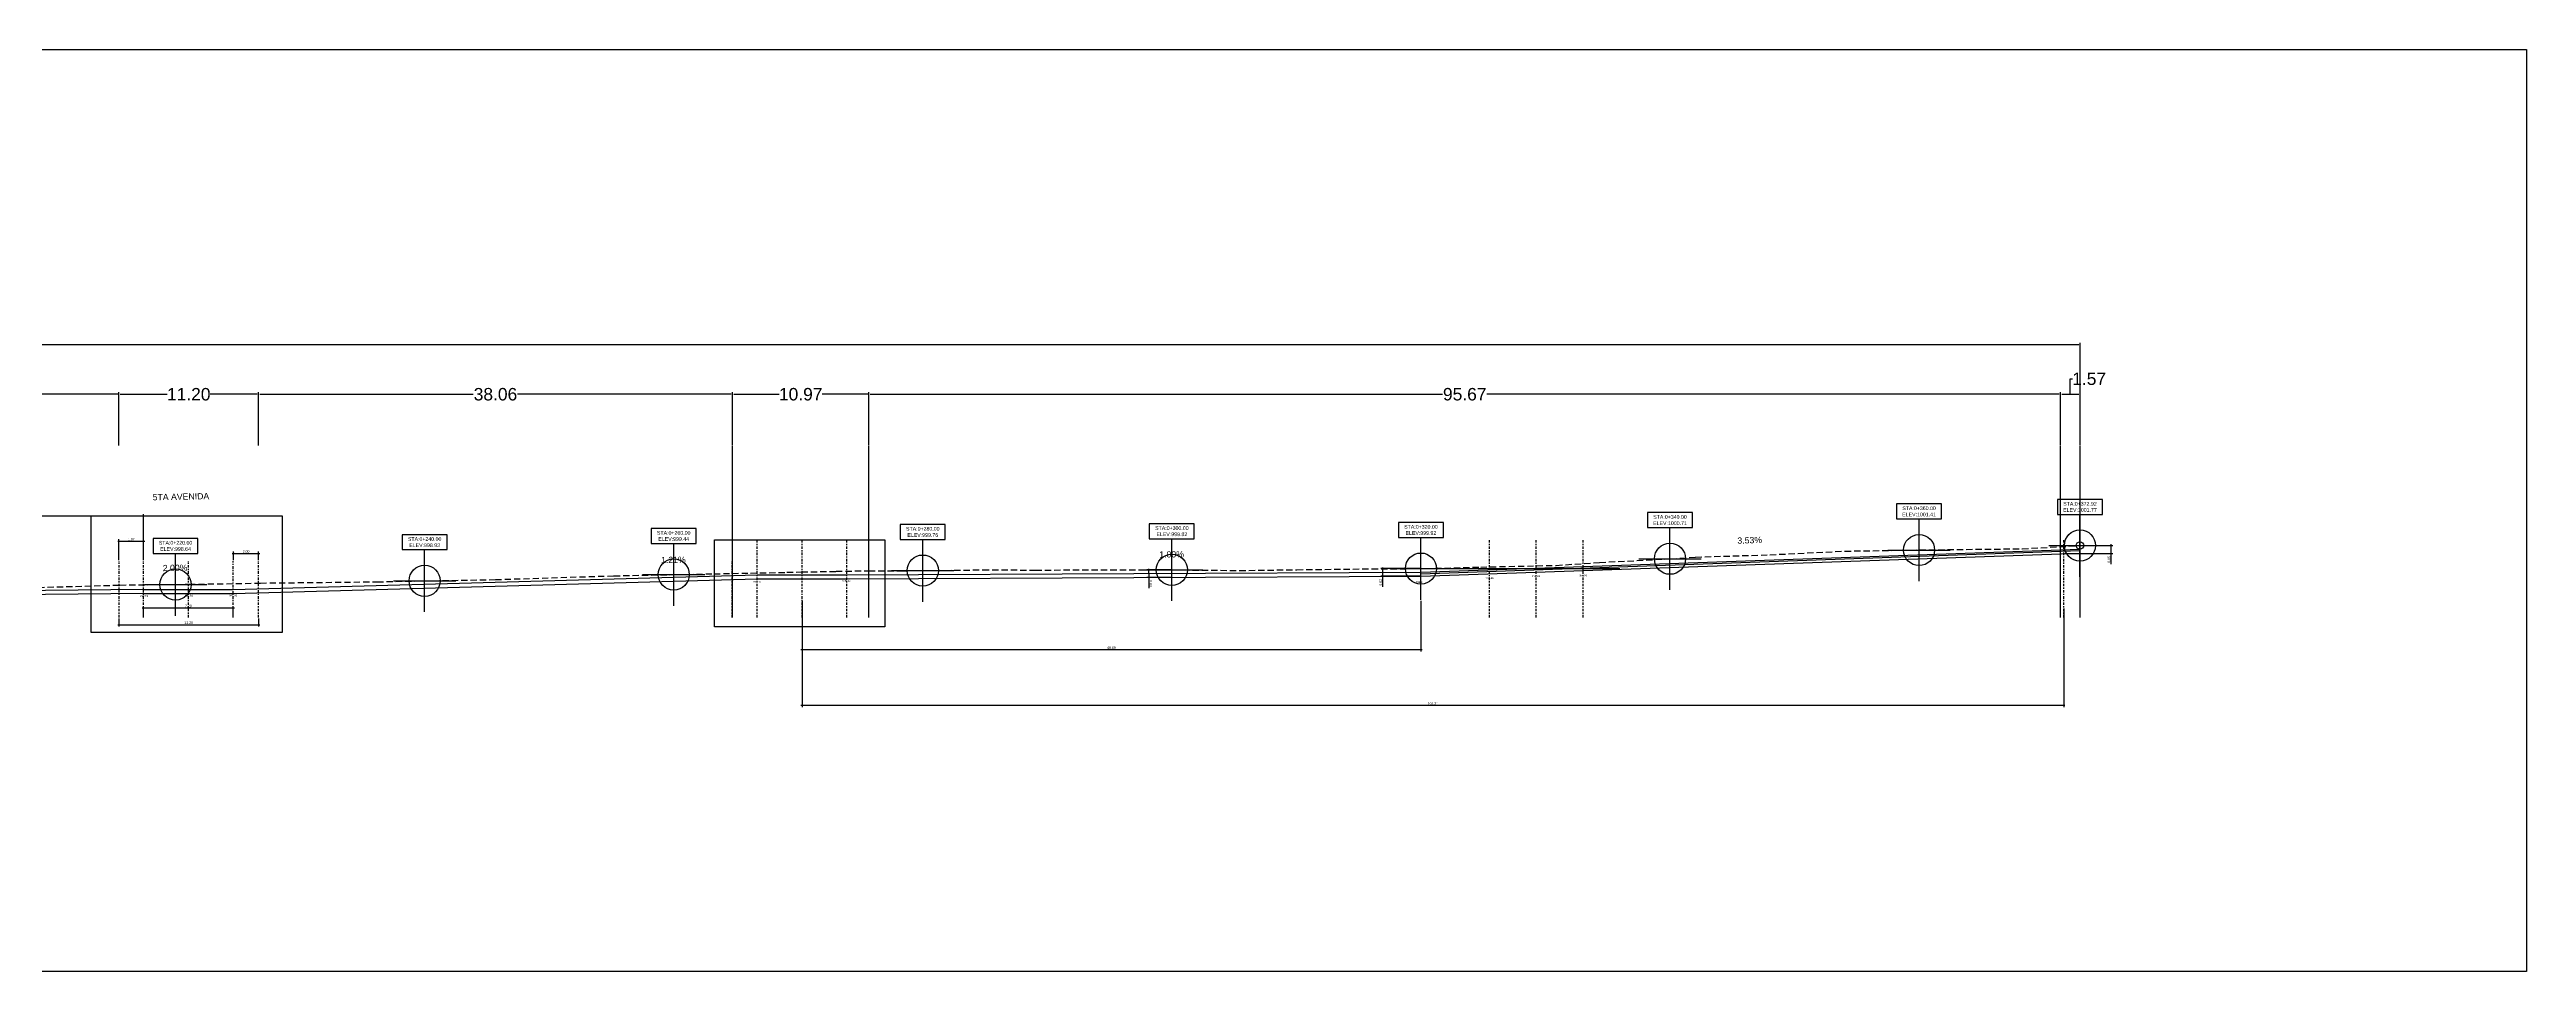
# Model space of a CAD drawing. Header units: metres. Extents: x -977055 to 805873, y -1033982 to 242021.
# Drawn here: x 1571.4 to 1770.3, y 959.3 to 1033.3 of the extents above; entities that cross this region are included whole.
import ezdxf

# ---------------------------------------------------------------- set-up
doc = ezdxf.new("R2010")
doc.units = ezdxf.units.M
doc.header["$PDMODE"] = 32
doc.header["$PDSIZE"] = 1.5
doc.linetypes.add('CENTRO1', pattern=[0.44, 0.2, -0.08, 0.08, -0.08])
doc.linetypes.add('DASHED', pattern=[0.75, 0.5, -0.25])
for name, color, linetype in [('12-CONDICIONES EXISTENTES', 2, 'Continuous'), ('C-ROAD-PROF', 1, 'DASHED'), ('C-ROAD-PROF-PROP', 150, 'Continuous'), ('C-ROAD-PROF-TEXT', 11, 'Continuous'), ('linea 1', 1, 'Continuous'), ('PUNTOS V', 4, 'Continuous')]:
    doc.layers.add(name, color=color, linetype=linetype)
doc.styles.add('CITY2', font='stylu.ttf', dxfattribs={"height": 0.2})
doc.styles.get("Standard").update_dxf_attribs({"font": 'arial.ttf'})
doc.dimstyles.new('Copia(2) de Standard', dxfattribs={"dimtxt": 1, "dimasz": 0.1, "dimexe": 0.18, "dimexo": 0.0625, "dimgap": 0.09, "dimtad": 0, "dimtih": 1, "dimtoh": 1, "dimzin": 0, "dimdsep": 46, "dimtxsty": 'Standard', "dimcen": 0.09, "dimadec": 0, "dimazin": 0, "dimtfac": 1, "dimtofl": 0, "dimtmove": 0, "dimatfit": 3, "dimfxl": 1, "dimtolj": 1, "dimtzin": 0, "dimarcsym": 0})
doc.dimstyles.new('COTAS2', dxfattribs={"dimtxt": 0.02, "dimasz": 0.1, "dimexe": 0.15, "dimexo": 0.08, "dimgap": 0.05, "dimtad": 1, "dimzin": 0, "dimdsep": 46, "dimtxsty": 'CITY2', "dimblk": 'ARCHTICK', "dimcen": 1, "dimdle": 0.1, "dimclrd": 1, "dimclre": 1, "dimclrt": 2, "dimadec": 0, "dimazin": 0, "dimtfac": 1, "dimtofl": 0, "dimtmove": 0, "dimatfit": 3, "dimldrblk": 'ARCHTICK', "dimfxl": 0.18, "dimtolj": 1, "dimtzin": 0, "dimarcsym": 0})

# ---------------------------------------------------------------- blocks, each defined once
blk = doc.blocks.new('*U2844')
at = {"layer": 'C-ROAD-PROF', "color": 1, "linetype": 'DASHED', "lineweight": -3}
for p, q in [((1762.1, 1201.28), (1766.5, 1201.4)), ((1766.5, 1201.4), (1772.57, 1201.54)), ((1772.57, 1201.54), (1776.05, 1201.77)), ((1776.05, 1201.77), (1781.73, 1202.07)), ((1776.05, 1201.77), (1776.05, 1201.77)), ((1781.73, 1202.07), (1783.76, 1202.2)), ((1783.76, 1202.2), (1789.72, 1202.39)), ((1789.72, 1202.39), (1795.74, 1202.68)), ((1795.74, 1202.68), (1801.74, 1202.78)), ((1801.74, 1202.78), (1809.94, 1202.87)), ((1809.94, 1202.87), (1809.94, 1202.87)), ((1809.94, 1202.87), (1809.96, 1202.87)), ((1809.96, 1202.87), (1809.98, 1202.87)), ((1809.98, 1202.87), (1814.62, 1203.13)), ((1607.98, 1199.29), (1613.56, 1199.34)), ((1613.56, 1199.34), (1619.16, 1199.35)), ((1619.16, 1199.35), (1628.66, 1199.46)), ((1628.66, 1199.46), (1638.16, 1199.55)), ((1638.16, 1199.55), (1647.67, 1199.69)), ((1647.67, 1199.69), (1657.11, 1199.95)), ((1657.11, 1199.95), (1657.17, 1199.95)), ((1657.17, 1199.95), (1657.23, 1199.96)), ((1657.23, 1199.96), (1662.78, 1200.02)), ((1662.78, 1200.02), (1668.23, 1200.11)), ((1668.23, 1200.11), (1668.37, 1200.12)), ((1668.37, 1200.12), (1668.51, 1200.12)), ((1668.51, 1200.12), (1677.89, 1200.22)), ((1677.89, 1200.22), (1687.38, 1200.4)), ((1687.38, 1200.4), (1696.89, 1200.7)), ((1696.89, 1200.7), (1702.02, 1200.8)), ((1702.02, 1200.8), (1704.94, 1200.86)), ((1704.94, 1200.86), (1706.41, 1200.89)), ((1706.41, 1200.89), (1707.87, 1200.92)), ((1707.87, 1200.92), (1710.79, 1200.98)), ((1710.79, 1200.98), (1711.96, 1201.01)), ((1711.96, 1201.01), (1714.74, 1201.06)), ((1714.74, 1201.06), (1717.37, 1201.11)), ((1717.37, 1201.11), (1717.37, 1201.11)), ((1717.37, 1201.11), (1720, 1201.11)), ((1720, 1201.11), (1721.97, 1201.12)), ((1721.97, 1201.12), (1726.53, 1201.18)), ((1726.53, 1201.18), (1730.75, 1201.16)), ((1730.75, 1201.16), (1736.78, 1201.18)), ((1736.78, 1201.18), (1741.11, 1201.18)), ((1741.11, 1201.18), (1747.13, 1201.13)), ((1747.13, 1201.13), (1751.74, 1201.19)), ((1751.74, 1201.19), (1757.77, 1201.26)), ((1757.77, 1201.26), (1762.1, 1201.28)), ((1441.72, 1197.77), (1441.91, 1197.77)), ((1441.91, 1197.77), (1447.93, 1197.98)), ((1447.93, 1197.98), (1456.25, 1198.27)), ((1456.25, 1198.27), (1461.85, 1198.39)), ((1461.85, 1198.39), (1466.9, 1198.48)), ((1466.9, 1198.48), (1470.4, 1198.76)), ((1470.4, 1198.76), (1477.4, 1198.73)), ((1477.4, 1198.73), (1486.18, 1198.8)), ((1486.18, 1198.8), (1491.56, 1198.78)), ((1491.56, 1198.78), (1496.94, 1198.75)), ((1496.94, 1198.75), (1505.71, 1198.82)), ((1505.71, 1198.82), (1508.97, 1199.04)), ((1508.97, 1199.04), (1509.56, 1199.08)), ((1509.56, 1199.08), (1510.16, 1199.08)), ((1510.16, 1199.08), (1515.21, 1199.05)), ((1515.21, 1199.05), (1520.18, 1199.05)), ((1520.18, 1199.05), (1520.79, 1199.05)), ((1520.79, 1199.05), (1521.39, 1199.05)), ((1521.39, 1199.05), (1530.28, 1198.98)), ((1530.28, 1198.98), (1539.76, 1198.88)), ((1539.76, 1198.88), (1549.29, 1198.85)), ((1549.29, 1198.85), (1559.25, 1198.83)), ((1559.25, 1198.83), (1564.36, 1198.92)), ((1559.25, 1198.83), (1559.25, 1198.83)), ((1564.36, 1198.92), (1569.9, 1198.97)), ((1569.9, 1198.97), (1569.96, 1198.97)), ((1569.96, 1198.97), (1569.96, 1198.97)), ((1569.96, 1198.97), (1569.97, 1198.97)), ((1569.97, 1198.97), (1570.03, 1198.97)), ((1570.03, 1198.97), (1579.48, 1199)), ((1579.48, 1199), (1588.96, 1199)), ((1588.96, 1199), (1598.47, 1199.17)), ((1598.47, 1199.17), (1607.98, 1199.29))]:
    blk.add_line(p, q, dxfattribs=at)
blk = doc.blocks.new('*U2856')
at = {"layer": 'C-ROAD-PROF-TEXT', "color": 11, "linetype": 'Continuous', "lineweight": -3}
for p, q in [((1659.89, 1203.7), (1659.89, 1202.5)), ((1663.5, 1203.7), (1659.89, 1203.7)), ((1663.5, 1202.5), (1663.5, 1203.7)), ((1659.89, 1202.5), (1663.5, 1202.5)), ((1661.7, 1197.5), (1661.7, 1202.5)), ((1659.2, 1200), (1664.2, 1200))]:
    blk.add_line(p, q, dxfattribs=at)
blk.add_circle((1661.7, 1200), 1.25, dxfattribs=at)
at = {"layer": 'C-ROAD-PROF-TEXT', "color": 11, "linetype": 'Continuous', "lineweight": -3, "insert": (1661.7, 1202.7), "char_height": 0.3, "attachment_point": 8}
blk.add_mtext('STA:0+220.00\\PELEV:998.64', dxfattribs=at)
blk = doc.blocks.new('*U2857')
at = {"layer": 'C-ROAD-PROF-TEXT', "color": 11, "linetype": 'Continuous', "lineweight": -3}
for p, q in [((1679.89, 1204), (1679.89, 1202.8)), ((1683.5, 1204), (1679.89, 1204)), ((1683.5, 1202.8), (1683.5, 1204)), ((1679.89, 1202.8), (1683.5, 1202.8)), ((1681.7, 1197.8), (1681.7, 1202.8)), ((1679.2, 1200.3), (1684.2, 1200.3))]:
    blk.add_line(p, q, dxfattribs=at)
blk.add_circle((1681.7, 1200.3), 1.25, dxfattribs=at)
at = {"layer": 'C-ROAD-PROF-TEXT', "color": 11, "linetype": 'Continuous', "lineweight": -3, "insert": (1681.7, 1203), "char_height": 0.3, "attachment_point": 8}
blk.add_mtext('STA:0+240.00\\PELEV:998.93', dxfattribs=at)
blk = doc.blocks.new('*U2858')
at = {"layer": 'C-ROAD-PROF-TEXT', "color": 11, "linetype": 'Continuous', "lineweight": -3}
for p, q in [((1699.89, 1204.5), (1699.89, 1203.3)), ((1703.5, 1204.5), (1699.89, 1204.5)), ((1699.89, 1203.3), (1703.5, 1203.3)), ((1701.7, 1198.3), (1701.7, 1203.3)), ((1703.5, 1203.3), (1703.5, 1204.5)), ((1699.2, 1200.8), (1704.2, 1200.8))]:
    blk.add_line(p, q, dxfattribs=at)
blk.add_circle((1701.7, 1200.8), 1.25, dxfattribs=at)
at = {"layer": 'C-ROAD-PROF-TEXT', "color": 11, "linetype": 'Continuous', "lineweight": -3, "insert": (1701.7, 1203.5), "char_height": 0.3, "attachment_point": 8}
blk.add_mtext('STA:0+260.00\\PELEV:999.44', dxfattribs=at)
blk = doc.blocks.new('*U2859')
at = {"layer": 'C-ROAD-PROF-TEXT', "color": 11, "linetype": 'Continuous', "lineweight": -3}
for p, q in [((1719.89, 1204.82), (1719.89, 1203.62)), ((1723.5, 1204.82), (1719.89, 1204.82)), ((1719.89, 1203.62), (1723.5, 1203.62)), ((1721.7, 1198.62), (1721.7, 1203.62)), ((1723.5, 1203.62), (1723.5, 1204.82)), ((1719.2, 1201.12), (1724.2, 1201.12))]:
    blk.add_line(p, q, dxfattribs=at)
blk.add_circle((1721.7, 1201.12), 1.25, dxfattribs=at)
at = {"layer": 'C-ROAD-PROF-TEXT', "color": 11, "linetype": 'Continuous', "lineweight": -3, "insert": (1721.7, 1203.82), "char_height": 0.3, "attachment_point": 8}
blk.add_mtext('STA:0+280.00\\PELEV:999.76', dxfattribs=at)
blk = doc.blocks.new('*U2860')
at = {"layer": 'C-ROAD-PROF-TEXT', "color": 11, "linetype": 'Continuous', "lineweight": -3}
for p, q in [((1739.89, 1204.88), (1739.89, 1203.68)), ((1743.5, 1204.88), (1739.89, 1204.88)), ((1739.89, 1203.68), (1743.5, 1203.68)), ((1741.7, 1198.68), (1741.7, 1203.68)), ((1743.5, 1203.68), (1743.5, 1204.88)), ((1739.2, 1201.18), (1744.2, 1201.18))]:
    blk.add_line(p, q, dxfattribs=at)
blk.add_circle((1741.7, 1201.18), 1.25, dxfattribs=at)
at = {"layer": 'C-ROAD-PROF-TEXT', "color": 11, "linetype": 'Continuous', "lineweight": -3, "insert": (1741.7, 1203.88), "char_height": 0.3, "attachment_point": 8}
blk.add_mtext('STA:0+300.00\\PELEV:999.82', dxfattribs=at)
blk = doc.blocks.new('*U2861')
at = {"layer": 'C-ROAD-PROF-TEXT', "color": 11, "linetype": 'Continuous', "lineweight": -3}
for p, q in [((1759.89, 1204.98), (1759.89, 1203.78)), ((1763.5, 1204.98), (1759.89, 1204.98)), ((1759.89, 1203.78), (1763.5, 1203.78)), ((1761.7, 1198.78), (1761.7, 1203.78)), ((1763.5, 1203.78), (1763.5, 1204.98)), ((1759.2, 1201.28), (1764.2, 1201.28))]:
    blk.add_line(p, q, dxfattribs=at)
blk.add_circle((1761.7, 1201.28), 1.25, dxfattribs=at)
at = {"layer": 'C-ROAD-PROF-TEXT', "color": 11, "linetype": 'Continuous', "lineweight": -3, "insert": (1761.7, 1203.98), "char_height": 0.3, "attachment_point": 8}
blk.add_mtext('STA:0+320.00\\PELEV:999.92', dxfattribs=at)
blk = doc.blocks.new('*U2862')
at = {"layer": 'C-ROAD-PROF-TEXT', "color": 11, "linetype": 'Continuous', "lineweight": -3}
for p, q in [((1779.89, 1205.77), (1779.89, 1204.57)), ((1783.5, 1205.77), (1779.89, 1205.77)), ((1783.5, 1204.57), (1783.5, 1205.77)), ((1779.89, 1204.57), (1783.5, 1204.57)), ((1781.7, 1199.57), (1781.7, 1204.57)), ((1779.2, 1202.07), (1784.2, 1202.07))]:
    blk.add_line(p, q, dxfattribs=at)
blk.add_circle((1781.7, 1202.07), 1.25, dxfattribs=at)
at = {"layer": 'C-ROAD-PROF-TEXT', "color": 11, "linetype": 'Continuous', "lineweight": -3, "insert": (1781.7, 1204.77), "char_height": 0.3, "attachment_point": 8}
blk.add_mtext('STA:0+340.00\\PELEV:1000.71', dxfattribs=at)
blk = doc.blocks.new('*U2863')
at = {"layer": 'C-ROAD-PROF-TEXT', "color": 11, "linetype": 'Continuous', "lineweight": -3}
for p, q in [((1799.89, 1206.47), (1799.89, 1205.27)), ((1803.5, 1206.47), (1799.89, 1206.47)), ((1803.5, 1205.27), (1803.5, 1206.47)), ((1799.89, 1205.27), (1803.5, 1205.27)), ((1801.7, 1200.27), (1801.7, 1205.27)), ((1799.2, 1202.77), (1804.2, 1202.77))]:
    blk.add_line(p, q, dxfattribs=at)
blk.add_circle((1801.7, 1202.77), 1.25, dxfattribs=at)
at = {"layer": 'C-ROAD-PROF-TEXT', "color": 11, "linetype": 'Continuous', "lineweight": -3, "insert": (1801.7, 1205.47), "char_height": 0.3, "attachment_point": 8}
blk.add_mtext('STA:0+360.00\\PELEV:1001.41', dxfattribs=at)
blk = doc.blocks.new('*U2864')
at = {"layer": 'C-ROAD-PROF-TEXT', "color": 11, "linetype": 'Continuous', "lineweight": -3}
for p, q in [((1812.81, 1206.83), (1812.81, 1205.63)), ((1816.42, 1206.83), (1812.81, 1206.83)), ((1812.81, 1205.63), (1816.42, 1205.63)), ((1814.62, 1200.63), (1814.62, 1205.63)), ((1816.42, 1205.63), (1816.42, 1206.83)), ((1812.12, 1203.13), (1817.12, 1203.13))]:
    blk.add_line(p, q, dxfattribs=at)
blk.add_circle((1814.62, 1203.13), 1.25, dxfattribs=at)
at = {"layer": 'C-ROAD-PROF-TEXT', "color": 11, "linetype": 'Continuous', "lineweight": -3, "insert": (1814.62, 1205.83), "char_height": 0.3, "attachment_point": 8}
blk.add_mtext('STA:0+372.92\\PELEV:1001.77', dxfattribs=at)
blk = doc.blocks.new('*D2870')
at = {"layer": 'Defpoints', "color": 0, "transparency": 16777216}
for p in [(1576.97, 1005.63), (1538.97, 1001.46), (1576.97, 1001.46)]:
    blk.add_point(p, dxfattribs=at)
at = {"layer": 'linea 1', "color": 0, "lineweight": -2, "transparency": 16777216}
for p, q in [((1538.97, 1001.52), (1538.97, 1005.81)), ((1539.07, 1005.63), (1556.19, 1005.63)), ((1576.87, 1005.63), (1559.74, 1005.63)), ((1576.97, 1001.52), (1576.97, 1005.81))]:
    blk.add_line(p, q, dxfattribs=at)
at = {"layer": 'linea 1', "color": 0, "transparency": 16777216}
for points in [[(1539.07, 1005.64), (1539.07, 1005.61), (1538.97, 1005.63)], [(1576.87, 1005.64), (1576.87, 1005.61), (1576.97, 1005.63)]]:
    blk.add_solid(points, dxfattribs=at)
at = {"layer": 'linea 1', "color": 0, "transparency": 16777216, "insert": (1557.97, 1005.63), "char_height": 1, "attachment_point": 5}
blk.add_mtext('\\A1;38.00', dxfattribs=at)
blk = doc.blocks.new('*D2871')
at = {"layer": 'Defpoints', "color": 0, "transparency": 16777216}
for p in [(1588.17, 1005.63), (1576.97, 1001.46), (1588.17, 1001.46)]:
    blk.add_point(p, dxfattribs=at)
at = {"layer": 'linea 1', "color": 0, "lineweight": -2, "transparency": 16777216}
for p, q in [((1576.97, 1001.52), (1576.97, 1005.81)), ((1577.07, 1005.63), (1580.84, 1005.63)), ((1588.07, 1005.63), (1584.3, 1005.63)), ((1588.17, 1001.52), (1588.17, 1005.81))]:
    blk.add_line(p, q, dxfattribs=at)
at = {"layer": 'linea 1', "color": 0, "transparency": 16777216}
for points in [[(1577.07, 1005.64), (1577.07, 1005.61), (1576.97, 1005.63)], [(1588.07, 1005.64), (1588.07, 1005.61), (1588.17, 1005.63)]]:
    blk.add_solid(points, dxfattribs=at)
at = {"layer": 'linea 1', "color": 0, "transparency": 16777216, "insert": (1582.57, 1005.63), "char_height": 1, "attachment_point": 5}
blk.add_mtext('\\A1;11.20', dxfattribs=at)
blk = doc.blocks.new('*D2872')
at = {"layer": 'Defpoints', "color": 0, "transparency": 16777216}
for p in [(1626.23, 1005.63), (1588.17, 1001.46), (1626.23, 1001.46)]:
    blk.add_point(p, dxfattribs=at)
at = {"layer": 'linea 1', "color": 0, "lineweight": -2, "transparency": 16777216}
for p, q in [((1588.17, 1001.52), (1588.17, 1005.81)), ((1588.27, 1005.63), (1605.42, 1005.63)), ((1626.13, 1005.63), (1608.98, 1005.63)), ((1626.23, 1001.52), (1626.23, 1005.81))]:
    blk.add_line(p, q, dxfattribs=at)
at = {"layer": 'linea 1', "color": 0, "transparency": 16777216}
for points in [[(1588.27, 1005.64), (1588.27, 1005.61), (1588.17, 1005.63)], [(1626.13, 1005.64), (1626.13, 1005.61), (1626.23, 1005.63)]]:
    blk.add_solid(points, dxfattribs=at)
at = {"layer": 'linea 1', "color": 0, "transparency": 16777216, "insert": (1607.2, 1005.63), "char_height": 1, "attachment_point": 5}
blk.add_mtext('\\A1;38.06', dxfattribs=at)
blk = doc.blocks.new('*D2873')
at = {"layer": 'Defpoints', "color": 0, "transparency": 16777216}
for p in [(1637.19, 1005.63), (1626.23, 1001.46), (1637.19, 1001.46)]:
    blk.add_point(p, dxfattribs=at)
at = {"layer": 'linea 1', "color": 0, "lineweight": -2, "transparency": 16777216}
for p, q in [((1626.23, 1001.52), (1626.23, 1005.81)), ((1626.33, 1005.63), (1629.98, 1005.63)), ((1637.09, 1005.63), (1633.44, 1005.63)), ((1637.19, 1001.52), (1637.19, 1005.81))]:
    blk.add_line(p, q, dxfattribs=at)
at = {"layer": 'linea 1', "color": 0, "transparency": 16777216}
for points in [[(1626.33, 1005.64), (1626.33, 1005.61), (1626.23, 1005.63)], [(1637.09, 1005.64), (1637.09, 1005.61), (1637.19, 1005.63)]]:
    blk.add_solid(points, dxfattribs=at)
at = {"layer": 'linea 1', "color": 0, "transparency": 16777216, "insert": (1631.71, 1005.63), "char_height": 1, "attachment_point": 5}
blk.add_mtext('\\A1;10.97', dxfattribs=at)
blk = doc.blocks.new('*D2874')
at = {"layer": 'Defpoints', "color": 0, "transparency": 16777216}
for p in [(1732.87, 1005.63), (1637.19, 1001.46), (1732.87, 1001.46)]:
    blk.add_point(p, dxfattribs=at)
at = {"layer": 'linea 1', "color": 0, "lineweight": -2, "transparency": 16777216}
for p, q in [((1637.19, 1001.52), (1637.19, 1005.81)), ((1637.29, 1005.63), (1683.25, 1005.63)), ((1732.77, 1005.63), (1686.81, 1005.63)), ((1732.87, 1001.52), (1732.87, 1005.81))]:
    blk.add_line(p, q, dxfattribs=at)
at = {"layer": 'linea 1', "color": 0, "transparency": 16777216}
for points in [[(1637.29, 1005.64), (1637.29, 1005.61), (1637.19, 1005.63)], [(1732.77, 1005.64), (1732.77, 1005.61), (1732.87, 1005.63)]]:
    blk.add_solid(points, dxfattribs=at)
at = {"layer": 'linea 1', "color": 0, "transparency": 16777216, "insert": (1685.03, 1005.63), "char_height": 1, "attachment_point": 5}
blk.add_mtext('\\A1;95.67', dxfattribs=at)
blk = doc.blocks.new('*D2875')
at = {"layer": 'Defpoints', "color": 0, "transparency": 16777216}
for p in [(1734.44, 1005.63), (1732.87, 1001.46), (1734.44, 1001.46)]:
    blk.add_point(p, dxfattribs=at)
at = {"layer": 'linea 1', "color": 0, "lineweight": -2, "transparency": 16777216}
for p, q in [((1733.65, 1005.63), (1733.65, 1006.87)), ((1733.65, 1006.87), (1733.83, 1006.87)), ((1732.87, 1001.52), (1732.87, 1005.81)), ((1732.97, 1005.63), (1734.34, 1005.63)), ((1734.44, 1001.52), (1734.44, 1005.81))]:
    blk.add_line(p, q, dxfattribs=at)
at = {"layer": 'linea 1', "color": 0, "transparency": 16777216}
for points in [[(1732.97, 1005.64), (1732.97, 1005.61), (1732.87, 1005.63)], [(1734.34, 1005.64), (1734.34, 1005.61), (1734.44, 1005.63)]]:
    blk.add_solid(points, dxfattribs=at)
at = {"layer": 'linea 1', "color": 0, "transparency": 16777216, "insert": (1735.17, 1006.87), "char_height": 1, "attachment_point": 5}
blk.add_mtext('\\A1;1.57', dxfattribs=at)
blk = doc.blocks.new('*D2876')
at = {"layer": 'Defpoints', "color": 0, "transparency": 16777216}
for p in [(1734.44, 1009.59), (1361.51, 1001.46), (1734.44, 1001.46)]:
    blk.add_point(p, dxfattribs=at)
at = {"layer": 'linea 1', "color": 0, "lineweight": -2, "transparency": 16777216}
for p, q in [((1361.51, 1001.52), (1361.51, 1009.77)), ((1361.61, 1009.59), (1545.81, 1009.59)), ((1734.34, 1009.59), (1550.14, 1009.59)), ((1734.44, 1001.52), (1734.44, 1009.77))]:
    blk.add_line(p, q, dxfattribs=at)
at = {"layer": 'linea 1', "color": 0, "transparency": 16777216}
for points in [[(1361.61, 1009.61), (1361.61, 1009.58), (1361.51, 1009.59)], [(1734.34, 1009.61), (1734.34, 1009.58), (1734.44, 1009.59)]]:
    blk.add_solid(points, dxfattribs=at)
at = {"layer": 'linea 1', "color": 0, "transparency": 16777216, "insert": (1547.97, 1009.59), "char_height": 1, "attachment_point": 5}
blk.add_mtext('\\A1;372.93', dxfattribs=at)
blk = doc.blocks.new('_ArchTick')
at = {"color": 0, "linetype": 'ByBlock', "const_width": 0.15}
blk.add_lwpolyline([(-0.5, -0.5), (0.5, 0.5)], dxfattribs=at)
blk = doc.blocks.new('*D3836')
at = {"layer": 'Defpoints', "color": 0, "transparency": 16777216}
for p in [(1576.97, 987.72), (1588.17, 987.72), (1588.17, 987.14)]:
    blk.add_point(p, dxfattribs=at)
at = {"layer": 'PUNTOS V', "color": 1, "lineweight": -2, "transparency": 16777216}
blk.add_line((1576.87, 987.14), (1588.27, 987.14), dxfattribs=at)
at = {"layer": 'PUNTOS V', "color": 1, "linetype": 'Continuous', "lineweight": -2, "transparency": 16777216}
for p, q in [((1576.97, 987.64), (1576.97, 986.99)), ((1588.17, 987.64), (1588.17, 986.99))]:
    blk.add_line(p, q, dxfattribs=at)
at = {"layer": 'PUNTOS V', "color": 1, "lineweight": -2, "transparency": 16777216, "xscale": 0.1, "yscale": 0.1, "zscale": 0.1, "rotation": 180}
blk.add_blockref('_ArchTick', (1576.97, 987.14), dxfattribs=at)
at = {"layer": 'PUNTOS V', "color": 1, "lineweight": -2, "transparency": 16777216, "xscale": 0.1, "yscale": 0.1, "zscale": 0.1}
blk.add_blockref('_ArchTick', (1588.17, 987.14), dxfattribs=at)
at = {"layer": 'PUNTOS V', "color": 2, "transparency": 16777216, "insert": (1582.57, 987.3), "char_height": 0.2, "attachment_point": 5, "style": 'CITY2'}
blk.add_mtext('\\A1;11.20', dxfattribs=at)
blk = doc.blocks.new('*D3837')
at = {"layer": 'Defpoints', "color": 0, "transparency": 16777216}
for p in [(1578.94, 993.84), (1576.97, 992.25), (1578.94, 992.25)]:
    blk.add_point(p, dxfattribs=at)
at = {"layer": 'PUNTOS V', "color": 1, "lineweight": -2, "transparency": 16777216}
blk.add_line((1576.87, 993.84), (1579.04, 993.84), dxfattribs=at)
at = {"layer": 'PUNTOS V', "color": 1, "linetype": 'Continuous', "lineweight": -2, "transparency": 16777216}
for p, q in [((1576.97, 992.33), (1576.97, 993.99)), ((1578.94, 992.33), (1578.94, 993.99))]:
    blk.add_line(p, q, dxfattribs=at)
at = {"layer": 'PUNTOS V', "color": 1, "lineweight": -2, "transparency": 16777216, "xscale": 0.1, "yscale": 0.1, "zscale": 0.1, "rotation": 180}
blk.add_blockref('_ArchTick', (1576.97, 993.84), dxfattribs=at)
at = {"layer": 'PUNTOS V', "color": 1, "lineweight": -2, "transparency": 16777216, "xscale": 0.1, "yscale": 0.1, "zscale": 0.1}
blk.add_blockref('_ArchTick', (1578.94, 993.84), dxfattribs=at)
at = {"layer": 'PUNTOS V', "color": 2, "transparency": 16777216, "insert": (1577.96, 994), "char_height": 0.2, "attachment_point": 5, "style": 'CITY2'}
blk.add_mtext('\\A1;1.97', dxfattribs=at)
blk = doc.blocks.new('*D3838')
at = {"layer": 'Defpoints', "color": 0, "transparency": 16777216}
for p in [(1588.17, 992.86), (1586.17, 992.25), (1588.17, 992.25)]:
    blk.add_point(p, dxfattribs=at)
at = {"layer": 'PUNTOS V', "color": 1, "lineweight": -2, "transparency": 16777216}
blk.add_line((1586.07, 992.86), (1588.27, 992.86), dxfattribs=at)
at = {"layer": 'PUNTOS V', "color": 1, "linetype": 'Continuous', "lineweight": -2, "transparency": 16777216}
for p, q in [((1586.17, 992.33), (1586.17, 993.01)), ((1588.17, 992.33), (1588.17, 993.01))]:
    blk.add_line(p, q, dxfattribs=at)
at = {"layer": 'PUNTOS V', "color": 1, "lineweight": -2, "transparency": 16777216, "xscale": 0.1, "yscale": 0.1, "zscale": 0.1, "rotation": 180}
blk.add_blockref('_ArchTick', (1586.17, 992.86), dxfattribs=at)
at = {"layer": 'PUNTOS V', "color": 1, "lineweight": -2, "transparency": 16777216, "xscale": 0.1, "yscale": 0.1, "zscale": 0.1}
blk.add_blockref('_ArchTick', (1588.17, 992.86), dxfattribs=at)
at = {"layer": 'PUNTOS V', "color": 2, "transparency": 16777216, "insert": (1587.17, 993.02), "char_height": 0.2, "attachment_point": 5, "style": 'CITY2'}
blk.add_mtext('\\A1;2.00', dxfattribs=at)
blk = doc.blocks.new('*D3840')
at = {"layer": 'Defpoints', "color": 0, "transparency": 16777216}
for p in [(1578.94, 987.72), (1586.14, 988.48), (1586.14, 987.72)]:
    blk.add_point(p, dxfattribs=at)
at = {"layer": 'PUNTOS V', "color": 1, "linetype": 'Continuous', "lineweight": -2, "transparency": 16777216}
for p, q in [((1578.94, 987.8), (1578.94, 988.63)), ((1586.14, 987.8), (1586.14, 988.63))]:
    blk.add_line(p, q, dxfattribs=at)
at = {"layer": 'PUNTOS V', "color": 1, "lineweight": -2, "transparency": 16777216}
blk.add_line((1578.84, 988.48), (1586.24, 988.48), dxfattribs=at)
at = {"layer": 'PUNTOS V', "color": 1, "lineweight": -2, "transparency": 16777216, "xscale": 0.1, "yscale": 0.1, "zscale": 0.1, "rotation": 180}
blk.add_blockref('_ArchTick', (1578.94, 988.48), dxfattribs=at)
at = {"layer": 'PUNTOS V', "color": 1, "lineweight": -2, "transparency": 16777216, "xscale": 0.1, "yscale": 0.1, "zscale": 0.1}
blk.add_blockref('_ArchTick', (1586.14, 988.48), dxfattribs=at)
at = {"layer": 'PUNTOS V', "color": 2, "transparency": 16777216, "insert": (1582.54, 988.64), "char_height": 0.2, "attachment_point": 5, "style": 'CITY2'}
blk.add_mtext('\\A1;7.20', dxfattribs=at)
blk = doc.blocks.new('*D3854')
at = {"layer": '12-CONDICIONES EXISTENTES', "color": 1, "lineweight": -2, "transparency": 16777216}
blk.add_line((1579.04, 995.86), (1536.88, 995.86), dxfattribs=at)
at = {"layer": '12-CONDICIONES EXISTENTES', "color": 1, "linetype": 'Continuous', "lineweight": -2, "transparency": 16777216}
for p, q in [((1536.98, 992.33), (1536.98, 996.01)), ((1578.94, 992.33), (1578.94, 996.01))]:
    blk.add_line(p, q, dxfattribs=at)
at = {"layer": 'Defpoints', "color": 0, "transparency": 16777216}
for p in [(1536.98, 995.86), (1536.98, 992.25), (1578.94, 992.25)]:
    blk.add_point(p, dxfattribs=at)
at = {"layer": '12-CONDICIONES EXISTENTES', "color": 1, "lineweight": -2, "transparency": 16777216, "xscale": 0.1, "yscale": 0.1, "zscale": 0.1, "rotation": 180}
blk.add_blockref('_ArchTick', (1536.98, 995.86), dxfattribs=at)
at = {"layer": '12-CONDICIONES EXISTENTES', "color": 1, "lineweight": -2, "transparency": 16777216, "xscale": 0.1, "yscale": 0.1, "zscale": 0.1}
blk.add_blockref('_ArchTick', (1578.94, 995.86), dxfattribs=at)
at = {"layer": '12-CONDICIONES EXISTENTES', "color": 2, "transparency": 16777216, "insert": (1557.96, 996.02), "char_height": 0.2, "attachment_point": 5, "style": 'CITY2'}
blk.add_mtext('\\A1;41.96', dxfattribs=at)
blk = doc.blocks.new('*D4580')
at = {"layer": '12-CONDICIONES EXISTENTES', "color": 1, "linetype": 'Continuous', "lineweight": -2, "transparency": 16777216}
for p, q in [((1661.43, 991.54), (1659.51, 991.53)), ((1661.43, 990.93), (1659.51, 990.93))]:
    blk.add_line(p, q, dxfattribs=at)
at = {"layer": '12-CONDICIONES EXISTENTES', "color": 1, "lineweight": -2, "transparency": 16777216}
for p, q in [((1659.65, 991.63), (1659.66, 990.93)), ((1659.66, 990.93), (1659.66, 990.06))]:
    blk.add_line(p, q, dxfattribs=at)
at = {"layer": 'Defpoints', "color": 0, "transparency": 16777216}
for p in [(1659.66, 990.93), (1661.51, 991.54), (1661.51, 990.94)]:
    blk.add_point(p, dxfattribs=at)
at = {"layer": '12-CONDICIONES EXISTENTES', "color": 1, "lineweight": -2, "transparency": 16777216, "xscale": 0.1, "yscale": 0.1, "zscale": 0.1}
for p, rotation in [((1659.66, 991.53), 90.25346800070959), ((1659.66, 990.93), 270.2534680007096)]:
    blk.add_blockref('_ArchTick', p, dxfattribs=dict(at, rotation=rotation))
at = {"layer": '12-CONDICIONES EXISTENTES', "color": 2, "transparency": 16777216, "insert": (1659.81, 990.44), "char_height": 0.2, "attachment_point": 5, "rotation": 270.2535, "style": 'CITY2'}
blk.add_mtext('\\A1;0.60', dxfattribs=at)
blk = doc.blocks.new('*D4581')
at = {"layer": '12-CONDICIONES EXISTENTES', "color": 1, "linetype": 'Continuous', "lineweight": -2, "transparency": 16777216}
for p, q in [((1681.43, 991.64), (1678.28, 991.64)), ((1681.43, 991.02), (1678.28, 991.02))]:
    blk.add_line(p, q, dxfattribs=at)
at = {"layer": '12-CONDICIONES EXISTENTES', "color": 1, "lineweight": -2, "transparency": 16777216}
for p, q in [((1678.43, 991.74), (1678.43, 991.02)), ((1678.43, 991.02), (1678.43, 990.17))]:
    blk.add_line(p, q, dxfattribs=at)
at = {"layer": 'Defpoints', "color": 0, "transparency": 16777216}
for p in [(1678.43, 991.02), (1681.51, 991.64), (1681.51, 991.02)]:
    blk.add_point(p, dxfattribs=at)
at = {"layer": '12-CONDICIONES EXISTENTES', "color": 1, "lineweight": -2, "transparency": 16777216, "xscale": 0.1, "yscale": 0.1, "zscale": 0.1}
for p, rotation in [((1678.43, 991.64), 90), ((1678.43, 991.02), 270)]:
    blk.add_blockref('_ArchTick', p, dxfattribs=dict(at, rotation=rotation))
at = {"layer": '12-CONDICIONES EXISTENTES', "color": 2, "transparency": 16777216, "insert": (1678.28, 990.54), "char_height": 0.2, "attachment_point": 5, "rotation": 90, "style": 'CITY2'}
blk.add_mtext('\\A1;0.62', dxfattribs=at)
blk = doc.blocks.new('*D5091')
at = {"color": 1, "linetype": 'Continuous', "lineweight": -2, "transparency": 16777216}
for p, q in [((1631.82, 989.06), (1631.82, 984.98)), ((1681.51, 989.06), (1681.51, 984.98))]:
    blk.add_line(p, q, dxfattribs=at)
at = {"color": 1, "lineweight": -2, "transparency": 16777216}
blk.add_line((1681.61, 985.13), (1631.72, 985.13), dxfattribs=at)
at = {"layer": 'Defpoints', "color": 0, "transparency": 16777216}
for p in [(1631.82, 989.14), (1681.51, 989.14), (1631.82, 985.13)]:
    blk.add_point(p, dxfattribs=at)
at = {"color": 1, "lineweight": -2, "transparency": 16777216, "xscale": 0.1, "yscale": 0.1, "zscale": 0.1, "rotation": 180}
blk.add_blockref('_ArchTick', (1631.82, 985.13), dxfattribs=at)
at = {"color": 1, "lineweight": -2, "transparency": 16777216, "xscale": 0.1, "yscale": 0.1, "zscale": 0.1}
blk.add_blockref('_ArchTick', (1681.51, 985.13), dxfattribs=at)
at = {"color": 2, "transparency": 16777216, "insert": (1656.66, 985.29), "char_height": 0.2, "attachment_point": 5, "style": 'CITY2'}
blk.add_mtext('\\A1;49.69', dxfattribs=at)
blk = doc.blocks.new('*D5092')
at = {"color": 1, "linetype": 'Continuous', "lineweight": -2, "transparency": 16777216}
for p, q in [((1631.82, 988.45), (1631.82, 980.51)), ((1733.13, 988.45), (1733.13, 980.51))]:
    blk.add_line(p, q, dxfattribs=at)
at = {"color": 1, "lineweight": -2, "transparency": 16777216}
blk.add_line((1733.23, 980.66), (1631.72, 980.66), dxfattribs=at)
at = {"layer": 'Defpoints', "color": 0, "transparency": 16777216}
for p in [(1631.82, 988.53), (1733.13, 988.53), (1631.82, 980.66)]:
    blk.add_point(p, dxfattribs=at)
at = {"color": 1, "lineweight": -2, "transparency": 16777216, "xscale": 0.1, "yscale": 0.1, "zscale": 0.1, "rotation": 180}
blk.add_blockref('_ArchTick', (1631.82, 980.66), dxfattribs=at)
at = {"color": 1, "lineweight": -2, "transparency": 16777216, "xscale": 0.1, "yscale": 0.1, "zscale": 0.1}
blk.add_blockref('_ArchTick', (1733.13, 980.66), dxfattribs=at)
at = {"color": 2, "transparency": 16777216, "insert": (1682.48, 980.81), "char_height": 0.2, "attachment_point": 5, "style": 'CITY2'}
blk.add_mtext('\\A1;101.31', dxfattribs=at)
blk = doc.blocks.new('*D5093')
at = {"color": 1, "linetype": 'Continuous', "lineweight": -2, "transparency": 16777216}
for p, q in [((1733.21, 993.49), (1737.07, 993.49)), ((1733.21, 992.84), (1737.07, 992.84))]:
    blk.add_line(p, q, dxfattribs=at)
at = {"color": 1, "lineweight": -2, "transparency": 16777216}
for p, q in [((1736.92, 993.59), (1736.92, 992.84)), ((1736.92, 992.84), (1736.92, 991.99))]:
    blk.add_line(p, q, dxfattribs=at)
at = {"layer": 'Defpoints', "color": 0, "transparency": 16777216}
for p in [(1733.13, 993.49), (1733.13, 992.84), (1736.92, 992.84)]:
    blk.add_point(p, dxfattribs=at)
at = {"color": 1, "lineweight": -2, "transparency": 16777216, "xscale": 0.1, "yscale": 0.1, "zscale": 0.1}
for p, rotation in [((1736.92, 993.49), 90), ((1736.92, 992.84), 270)]:
    blk.add_blockref('_ArchTick', p, dxfattribs=dict(at, rotation=rotation))
at = {"color": 2, "transparency": 16777216, "insert": (1736.76, 992.37), "char_height": 0.2, "attachment_point": 5, "rotation": 90, "style": 'CITY2'}
blk.add_mtext('\\A1;0.65', dxfattribs=at)

msp = doc.modelspace()

# ---------------------------------------------------------------- linework, layer by layer
at = {"color": 1}
msp.add_lwpolyline([(1684.00752, 991.64372), (1697.49744, 991.64372)], dxfattribs=at)
msp.add_circle((1734.42962, 993.49493), 0.3)
at = {"layer": '12-CONDICIONES EXISTENTES', "color": 1}
for points in [[(1628.22112, 991.13986), (1635.42112, 991.13986)], [(1628.22112, 990.81986), (1635.42112, 990.81986)], [(1635.41971, 991.13986), (1681.51459, 991.34378)], [(1635.42112, 990.81986), (1681.51601, 991.02378)]]:
    msp.add_lwpolyline(points, dxfattribs=at)
at = {"layer": 'C-ROAD-PROF-PROP', "color": 150, "linetype": 'Continuous', "lineweight": -3, "ltscale": 2}
for p, q in [((1681.50876, 991.34372), (1734.42962, 993.21093)), ((1681.51148, 991.22375), (1734.43386, 993.091)), ((1681.51601, 991.02378), (1734.44091, 992.89113))]:
    msp.add_line(p, q, dxfattribs=at)
at = {"layer": 'linea 1'}
for points in [[(1626.22852, 987.72192), (1626.22852, 1001.46243)], [(1637.19352, 987.72192), (1637.19352, 1001.46243)], [(1732.86692, 987.72192), (1732.86692, 1001.46243)], [(1734.43882, 987.72192), (1734.43882, 1001.46243)]]:
    msp.add_lwpolyline(points, dxfattribs=at)
for points in [[(1574.74381, 995.86888), (1590.08545, 995.86888), (1590.08545, 986.51869), (1574.74381, 986.51869)], [(1624.78864, 993.9397), (1638.45989, 993.9397), (1638.45989, 986.96033), (1624.78864, 986.96033)]]:
    msp.add_lwpolyline(points, close=True, dxfattribs=at)
at = {"layer": 'linea 1', "color": 2, "linetype": 'CENTRO1'}
for points in [[(1628.22112, 987.72192), (1628.22112, 993.9397)], [(1631.82112, 987.72192), (1631.82112, 993.9397)], [(1635.42112, 987.72192), (1635.42112, 993.9397)], [(1687.01112, 987.72192), (1687.01112, 993.9397)], [(1690.77112, 987.72192), (1690.77112, 993.9397)], [(1694.53112, 987.72192), (1694.53112, 993.9397)], [(1733.13112, 987.72192), (1733.13112, 993.9397)], [(1576.97112, 987.72192), (1576.97112, 992.2467)], [(1578.94112, 987.72192), (1578.94112, 992.2467)], [(1582.54112, 987.72192), (1582.54112, 992.2467)], [(1586.14112, 989.63456), (1586.14112, 992.2467)], [(1588.17112, 987.72192), (1588.17112, 992.2467)], [(1626.21832, 987.72192), (1626.21832, 992.2467)], [(1637.17832, 987.72192), (1637.17832, 992.2467)], [(1732.86692, 987.72192), (1732.86692, 992.2467)], [(1586.14112, 987.72192), (1586.14112, 989.61468)]]:
    msp.add_lwpolyline(points, dxfattribs=at)
at = {"layer": 'PUNTOS V', "color": 1}
for p, q in [((1586.13211, 989.95443), (1628.21211, 991.13974)), ((1586.14112, 989.63456), (1628.22112, 990.81986))]:
    msp.add_line(p, q, dxfattribs=at)
msp.add_lwpolyline([(1306.53744, 1033.29717), (1770.28448, 1033.29717), (1770.28448, 959.30984), (1306.53744, 959.30984)], close=True, dxfattribs=at)
for points in [[(1578.94112, 989.95456), (1536.97764, 989.53453)], [(1578.94112, 989.63425), (1536.98112, 989.21455)], [(1578.94112, 989.95456), (1586.14112, 989.95456)], [(1578.94112, 989.63456), (1586.14112, 989.63456)], [(1586.17112, 989.63456), (1586.17224, 989.63456)]]:
    msp.add_lwpolyline(points, dxfattribs=at)

# ---------------------------------------------------------------- block references
at = {"layer": 'C-ROAD-PROF', "color": 1, "linetype": 'DASHED', "lineweight": -3}
msp.add_blockref('*U2844', (-80.18772, -209.63845), dxfattribs=at)
at = {"layer": 'C-ROAD-PROF-TEXT', "color": 11, "linetype": 'Continuous', "lineweight": -3}
for name in ['*U2863', '*U2864', '*U2858', '*U2859', '*U2860', '*U2861', '*U2862', '*U2856', '*U2857']:
    msp.add_blockref(name, (-80.18772, -209.63845), dxfattribs=at)

# ---------------------------------------------------------------- texts
at = {"layer": 'C-ROAD-PROF-TEXT', "color": 11, "linetype": 'Continuous', "lineweight": -3, "attachment_point": 8}
for s, insert, char_height, rotation in [('{\\C2;5TA AVENIDA}', (1581.94796, 997.15864), 0.5, 1.144827), ('{\\fArial|b0|i0|c0|p34;\\C2;1.21%}', (1621.49082, 992.08629), 0.5, 0.6910034), ('{\\fArial|b0|i0|c0|p34;\\C2;1.00%}', (1661.49425, 992.5281), 0.5, 0.5745164), ('{\\fArial|b0|i0|c0|p34;\\C2;3.53%}', (1707.92036, 993.66147), 0.5, 2.0207273), ('{\\fArial|b0|i0|c0|p34;\\C2;2.00%}', (1581.47985, 991.44523), 0.5, 1.144827), ('{\\C2;999.10}', (1628.22112, 990.50066), 0.15, 0.5711077), ('{\\C2;999.10}', (1635.39502, 990.58648), 0.15, 0.5711077), ('{\\C2;999.3}', (1681.3658, 990.48248), 0.15, 0.5711077), ('{\\C2;999.49}', (1687.03172, 990.80084), 0.15, 0.5711077), ('{\\C2;999.63}', (1690.73901, 990.96065), 0.15, 0.5711077), ('{\\C2;999.76}', (1694.53383, 991.01435), 0.15, 0.5711077), ('{\\C2;997.91}', (1578.98652, 989.36494), 0.15, 0.5711077), ('{\\C2;997.91}', (1582.58148, 989.3889), 0.15, 0.5711077), ('{\\C2;997.91}', (1586.14112, 989.40947), 0.15, 0.5711077)]:
    msp.add_mtext(s, dxfattribs=dict(at, insert=insert, char_height=char_height, rotation=rotation))

# ---------------------------------------------------------------- dimensions: what is measured, and where the dimension line sits
at = {"color": 1}
for p1, p2, distance, picture, middle in [((1733.13112, 993.49493), (1733.13112, 992.84492), 3.78782, '*D5093', (1736.76389, 992.36834)), ((1681.50752, 989.14372), (1631.82112, 989.14372), 4.01305, '*D5091', (1656.66432, 985.28514)), ((1733.13112, 988.52611), (1631.82112, 988.52611), 7.86582, '*D5092', (1682.47612, 980.8146))]:
    dim = msp.add_aligned_dim(p1=p1, p2=p2, distance=distance, dimstyle='COTAS2', dxfattribs=at)
    dim.commit()
    dim.dimension.update_dxf_attribs({"geometry": picture, "text_midpoint": middle})
at = {"layer": '12-CONDICIONES EXISTENTES', "color": 1}
for p1, p2, distance, picture, middle in [((1578.94112, 992.2467), (1536.98112, 992.2467), -3.61672, '*D3854', (1557.96112, 996.01789)), ((1661.50752, 991.53737), (1661.51019, 990.93528), -1.85243, '*D4580', (1659.81438, 990.44205)), ((1681.50752, 991.64372), (1681.50752, 991.02374), -3.07607, '*D4581', (1678.27699, 990.5449))]:
    dim = msp.add_aligned_dim(p1=p1, p2=p2, distance=distance, dimstyle='COTAS2', dxfattribs=at)
    dim.commit()
    dim.dimension.update_dxf_attribs({"geometry": picture, "text_midpoint": middle})
at = {"layer": 'linea 1'}
dim = msp.add_aligned_dim(p1=(1361.50752, 1001.46243), p2=(1734.43882, 1001.46243), distance=8.13025, dimstyle='Copia(2) de Standard', dxfattribs=at)
dim.commit()
dim.dimension.update_dxf_attribs({"geometry": '*D2876', "text_midpoint": (1547.97317, 1009.59268)})
for base, p1, p2, picture, middle in [((1734.43882, 1005.62741), (1732.86692, 1001.46243), (1734.43882, 1001.46243), '*D2875', (1733.92287, 1006.87355)), ((1576.96972, 1005.62741), (1538.96842, 1001.46243), (1576.96972, 1001.46243), '*D2870', (1557.96907, 1005.62741)), ((1588.16912, 1005.62741), (1576.96972, 1001.46243), (1588.16912, 1001.46243), '*D2871', (1582.56942, 1005.62741)), ((1626.22852, 1005.62741), (1588.16912, 1001.46243), (1626.22852, 1001.46243), '*D2872', (1607.19882, 1005.62741)), ((1637.1935214449, 1005.6274065064), (1626.2285214449, 1001.4624278004), (1637.1935214449, 1001.4624278004), '*D2873', (1631.7110214449, 1005.6274065064)), ((1732.86692, 1005.62741), (1637.19352, 1001.46243), (1732.86692, 1001.46243), '*D2874', (1685.03022, 1005.62741))]:
    dim = msp.add_linear_dim(base=base, p1=p1, p2=p2, angle=180, dimstyle='Copia(2) de Standard', override={"dimtmove": 1}, dxfattribs=at)
    dim.commit()
    dim.dimension.update_dxf_attribs({"geometry": picture, "text_midpoint": middle})
at = {"layer": 'PUNTOS V', "color": 1}
for p1, p2, distance, picture, middle in [((1576.97112, 992.2467), (1578.94112, 992.2467), 1.59621, '*D3837', (1577.95612, 994.00008)), ((1586.17112, 992.2467), (1588.17112, 992.2467), 0.61599, '*D3838', (1587.17112, 993.01628)), ((1578.94112, 987.72192), (1586.14112, 987.72192), 0.75558, '*D3840', (1582.54112, 988.63541)), ((1576.97112, 987.72192), (1588.17112, 987.72192), -0.57721, '*D3836', (1582.57112, 987.29831))]:
    dim = msp.add_aligned_dim(p1=p1, p2=p2, distance=distance, dimstyle='COTAS2', dxfattribs=at)
    dim.commit()
    dim.dimension.update_dxf_attribs({"geometry": picture, "text_midpoint": middle})

doc.saveas('drawing.dxf')
